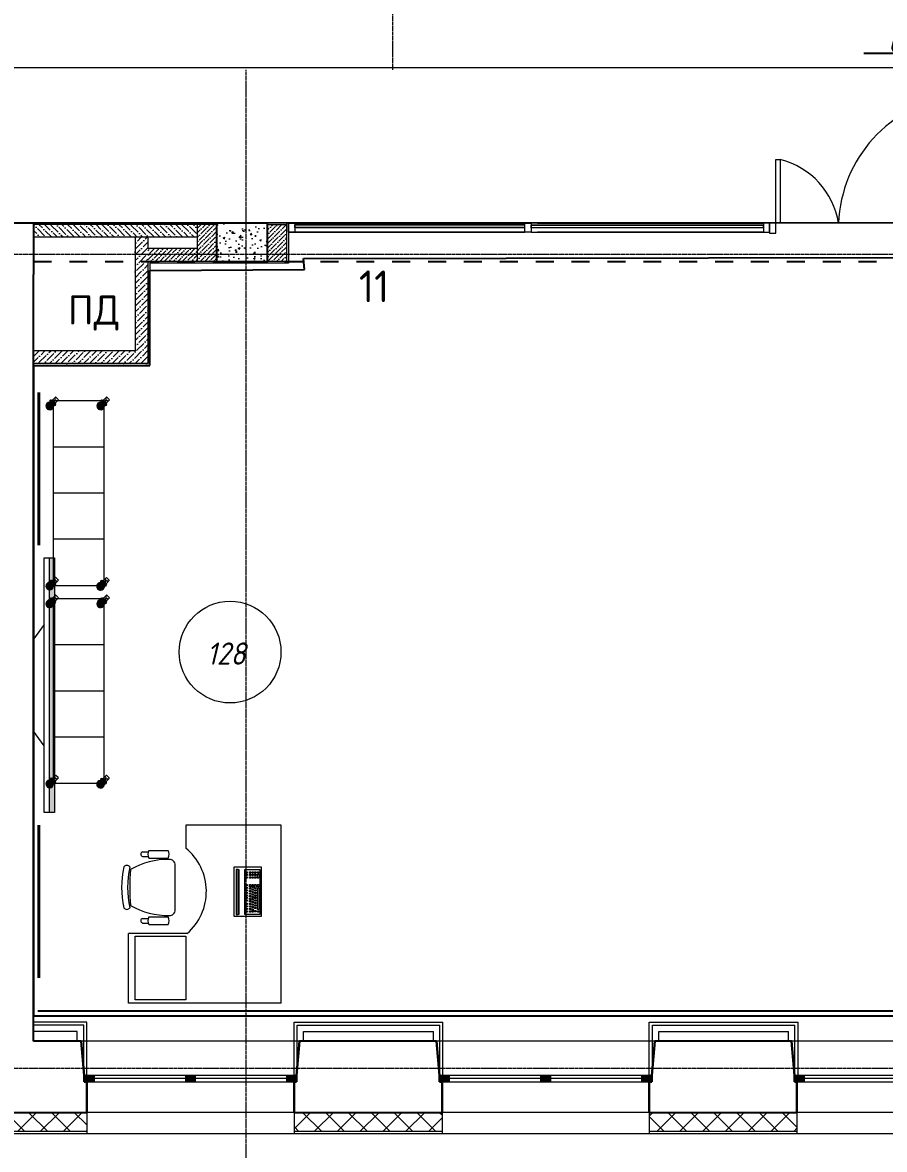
# Model space of a CAD drawing. Header units: millimetres. Extents: x -10178924 to 11692288, y -947381 to 58396.
# Drawn here: x 844068 to 850849, y -922879 to -914020 of the extents above; entities that cross this region are included whole.
import ezdxf
from ezdxf import colors
from ezdxf.entities.mleader import LeaderData, LeaderLine
from ezdxf.math import Vec2, Vec3

# ---------------------------------------------------------------- set-up
doc = ezdxf.new("R2010")
doc.units = ezdxf.units.MM
for name, pattern in [('ADSK_Штрих_ш3 п1_5', [4.5, 3, -1.5]), ('короткая штриховая', [282.222222, 141.111111, -141.111111]), ('осевая', [50.8, 31.75, -6.35, 6.35, -6.35])]:
    doc.linetypes.add(name, pattern=pattern)
for name, color, linetype, lineweight in [('0. Подпись', 194, 'Continuous', 18), ('PDF _Разрезы', 7, 'Continuous', 9), ('АР_Двери', 250, 'Continuous', 9), ('Импосты витража', 7, 'Continuous', 9), ('Отделка СТЕН', 6, 'Continuous', 13), ('Перегородки пеноблок', 40, 'Continuous', 9), ('Перегородки_ГКЛ', 20, 'Continuous', 9), ('Размеры осевые', 153, 'Continuous', 9), ('Стены.1', 7, 'Continuous', 25), ('ТХ оборудование', 7, 'Continuous', 9), ('Штрих', 7, 'Continuous', 13)]:
    doc.layers.add(name, color=color, linetype=linetype, lineweight=lineweight)
for name, color, linetype in [('_надписи канализация', 7, 'Continuous'), ('PDF _Марки помещений', 5, 'Continuous'), ('PDF _подоконники с зашивкой', 250, 'Continuous'), ('PDF _Стены краска9010', 7, 'Continuous'), ('ВК_Выноски', 7, 'Continuous'), ('ПОЛЫ', 7, 'Continuous'), ('Стены внутр.1', 7, 'Continuous')]:
    doc.layers.add(name, color=color, linetype=linetype)
doc.layers.add('PDF _Стены отделка', color=7, linetype='Continuous', true_color=0xb505c2)
doc.styles.add('GOST-2.304_Type-B', font='GOST_Common.ttf')
doc.styles.add('ISOCPEUR', font='isocpeui.ttf', dxfattribs={"width": 0.9})
doc.styles.add('PDF ISOCPEUR', font='isocpeur.ttf')
pattern_1 = [(45, (-27015.958, 127632.764), (13.258252, 48.6135912), [62.5, -12.5, 0, -12.5])]

# ---------------------------------------------------------------- blocks, each defined once
blk = doc.blocks.new('_None')
blk = doc.blocks.new('кресло специалиста')
at = {"layer": 'ТХ оборудование', "color": 252, "lineweight": 9, "true_color": 0x939598}
for p, q in [((-258.8, 279.6), (-213.2, 279.6)), ((-207.4, 291.6), (-56.3, 291.6)), ((-258.8, 242.8), (-213.1, 242.8)), ((-207.4, 231.4), (-56.3, 231.4)), ((0, -175.1), (0, 175.1)), ((-258.8, -242.8), (-213.1, -242.8)), ((-207.4, -231.4), (-56.3, -231.4)), ((-258.9, -279.6), (-213.2, -279.6)), ((-207.4, -291.6), (-56.3, -291.6))]:
    blk.add_line(p, q, dxfattribs=at)
for centre, radius, start, end in [((-250.3, 261.2), 20.2, 114.89545, 245.33537), ((-157.4, 261.5), 58.4, 148.95101, 211.04877), ((-106.3, 261.5), 58.4, 328.95097, 31.04877), ((-48.5, -403.4), 624.5, 89.87797, 119.10589), ((-45.4, 175.7), 45.4, 359.25187, 92.18664), ((325.7, 0.7), 747.5, 167.60199, 192.39777), ((-381.1, 145.4), 28.1, 34.29007, 145.70964), ((372.2, 0.7), 747.5, 167.60199, 192.39777), ((1404, 0.7), 1761.9, 175.39382, 184.65462), ((-381.1, -143.9), 28.1, 214.29147, 325.70827), ((-48.5, 403.4), 624.5, 240.90677, 270.12147), ((-45.4, -175.7), 45.4, 267.81347, 0.74787), ((-250.3, -261.2), 20.2, 114.89545, 245.33537), ((-157.4, -261.5), 58.4, 148.95098, 211.04877), ((-106.3, -261.5), 58.4, 328.95097, 31.04877)]:
    blk.add_arc(centre, radius, start, end, dxfattribs=at)
blk = doc.blocks.new('A$C01E1659C')
at = {"layer": 'ТХ оборудование', "lineweight": 9, "true_color": 0x939598}
h = blk.add_hatch(color=252, dxfattribs=at)
h.dxf.hatch_style = 1
h.paths.add_polyline_path([(-354.7, -170.2), (0, -170.2), (0, -165.7), (-354.7, -165.7)])
at = {"color": 252, "lineweight": 9, "true_color": 0x939598}
blk.add_lwpolyline([(-368.2, 12.9), (18.8, 12.9), (18.8, -206), (-368.2, -206)], close=True, dxfattribs=at)
at = {"layer": 'ТХ оборудование', "color": 252, "lineweight": 9, "true_color": 0x939598}
for p, q in [((-354.7, 0), (-354.7, -120)), ((0, 0), (-354.7, 0)), ((0, -120), (0, 0)), ((-335.3, -9.8), (-335.3, -20)), ((-325.3, -9.8), (-335.3, -9.8)), ((-335.3, -20), (-325.3, -20)), ((-335.3, -52), (-335.3, -62.2)), ((-312.1, -52), (-335.3, -52)), ((-335.3, -62.2), (-312.1, -62.2)), ((-335.3, -72.5), (-335.3, -82.7)), ((-325.3, -72.5), (-335.3, -72.5)), ((-335.3, -82.7), (-325.3, -82.7)), ((-333.6, -31.4), (-333.6, -41.7)), ((-323.7, -31.4), (-333.6, -31.4)), ((-333.6, -41.7), (-323.7, -41.7)), ((-325.3, -20), (-325.3, -9.8)), ((-325.3, -82.7), (-325.3, -72.5)), ((-323.7, -41.7), (-323.7, -31.4)), ((-315.4, -9.8), (-315.4, -20)), ((-146.2, -9.8), (-315.4, -9.8)), ((-315.4, -20), (-146.2, -20)), ((-315.4, -72.5), (-315.4, -82.7)), ((-305.4, -72.5), (-315.4, -72.5)), ((-315.4, -82.7), (-305.4, -82.7)), ((-312.1, -62.2), (-312.1, -52)), ((-308.7, -31.4), (-308.7, -41.7)), ((-298.8, -31.4), (-308.7, -31.4)), ((-308.7, -41.7), (-298.8, -41.7)), ((-305.4, -82.7), (-305.4, -72.5)), ((-302.1, -52), (-302.1, -62.2)), ((-292.2, -52), (-302.1, -52)), ((-302.1, -62.2), (-292.2, -62.2)), ((-298.8, -41.7), (-298.8, -31.4)), ((-295.5, -72.5), (-295.5, -82.7)), ((-285.5, -72.5), (-295.5, -72.5)), ((-295.5, -82.7), (-285.5, -82.7)), ((-292.2, -62.2), (-292.2, -52)), ((-288.8, -31.4), (-288.8, -41.7)), ((-278.9, -31.4), (-288.8, -31.4)), ((-288.8, -41.7), (-278.9, -41.7)), ((-285.5, -82.7), (-285.5, -72.5)), ((-282.2, -52), (-282.2, -62.2)), ((-272.3, -52), (-282.2, -52)), ((-282.2, -62.2), (-272.3, -62.2)), ((-278.9, -41.7), (-278.9, -31.4)), ((-275.6, -72.5), (-275.6, -82.7)), ((-265.6, -72.5), (-275.6, -72.5)), ((-275.6, -82.7), (-265.6, -82.7)), ((-272.3, -62.2), (-272.3, -52)), ((-268.9, -31.4), (-268.9, -41.7)), ((-259, -31.4), (-268.9, -31.4)), ((-268.9, -41.7), (-259, -41.7)), ((-265.6, -82.7), (-265.6, -72.5)), ((-262.3, -52), (-262.3, -62.2)), ((-252.4, -52), (-262.3, -52)), ((-262.3, -62.2), (-252.4, -62.2)), ((-259, -41.7), (-259, -31.4)), ((-255.7, -72.5), (-255.7, -82.7)), ((-245.7, -72.5), (-255.7, -72.5)), ((-255.7, -82.7), (-245.7, -82.7)), ((-252.4, -62.2), (-252.4, -52)), ((-249, -31.4), (-249, -41.7)), ((-239.1, -31.4), (-249, -31.4)), ((-249, -41.7), (-239.1, -41.7)), ((-245.7, -82.7), (-245.7, -72.5)), ((-242.4, -52), (-242.4, -62.2)), ((-232.5, -52), (-242.4, -52)), ((-242.4, -62.2), (-232.5, -62.2)), ((-239.1, -41.7), (-239.1, -31.4)), ((-235.8, -72.5), (-235.8, -82.7)), ((-225.8, -72.5), (-235.8, -72.5)), ((-235.8, -82.7), (-225.8, -82.7)), ((-232.5, -62.2), (-232.5, -52)), ((-229.2, -31.4), (-229.2, -41.7)), ((-219.2, -31.4), (-229.2, -31.4)), ((-229.2, -41.7), (-219.2, -41.7)), ((-225.8, -82.7), (-225.8, -72.5)), ((-222.5, -52), (-222.5, -62.2)), ((-212.6, -52), (-222.5, -52)), ((-222.5, -62.2), (-212.6, -62.2)), ((-219.2, -41.7), (-219.2, -31.4)), ((-215.9, -72.5), (-215.9, -82.7)), ((-205.9, -72.5), (-215.9, -72.5)), ((-215.9, -82.7), (-205.9, -82.7)), ((-212.6, -62.2), (-212.6, -52)), ((-209.3, -31.4), (-209.3, -41.7)), ((-199.3, -31.4), (-209.3, -31.4)), ((-209.3, -41.7), (-199.3, -41.7)), ((-205.9, -82.7), (-205.9, -72.5)), ((-202.6, -52), (-202.6, -62.2)), ((-192.7, -52), (-202.6, -52)), ((-202.6, -62.2), (-192.7, -62.2)), ((-199.3, -41.7), (-199.3, -31.4)), ((-196, -72.5), (-196, -82.7)), ((-186, -72.5), (-196, -72.5)), ((-196, -82.7), (-186, -82.7)), ((-192.7, -62.2), (-192.7, -52)), ((-189.4, -31.4), (-189.4, -41.7)), ((-179.4, -31.4), (-189.4, -31.4)), ((-189.4, -41.7), (-179.4, -41.7)), ((-186, -82.7), (-186, -72.5)), ((-182.7, -52), (-182.7, -62.2)), ((-172.8, -52), (-182.7, -52)), ((-182.7, -62.2), (-172.8, -62.2)), ((-179.4, -41.7), (-179.4, -31.4)), ((-176.1, -72.5), (-176.1, -82.7)), ((-166.1, -72.5), (-176.1, -72.5)), ((-176.1, -82.7), (-166.1, -82.7)), ((-172.8, -62.2), (-172.8, -52)), ((-169.5, -31.4), (-169.5, -41.7)), ((-159.5, -31.4), (-169.5, -31.4)), ((-169.5, -41.7), (-159.5, -41.7)), ((-166.1, -82.7), (-166.1, -72.5)), ((-162.8, -52), (-162.8, -62.2)), ((-152.9, -52), (-162.8, -52)), ((-162.8, -62.2), (-152.9, -62.2)), ((-159.5, -41.7), (-159.5, -31.4)), ((-156.2, -72.5), (-156.2, -82.7)), ((-146.2, -72.5), (-156.2, -72.5)), ((-156.2, -82.7), (-146.2, -82.7)), ((-152.9, -62.2), (-152.9, -52)), ((-149.6, -31.4), (-149.6, -41.7)), ((-119.7, -31.4), (-149.6, -31.4)), ((-149.6, -41.7), (-119.7, -41.7)), ((-146.2, -20), (-146.2, -9.8)), ((-146.2, -82.7), (-146.2, -72.5)), ((-142.9, -52), (-142.9, -62.2)), ((-119.7, -52), (-142.9, -52)), ((-142.9, -62.2), (-119.7, -62.2)), ((-136.3, -9.8), (-136.3, -20)), ((-119.7, -9.8), (-136.3, -9.8)), ((-136.3, -20), (-119.7, -20)), ((-136.3, -72.5), (-136.3, -82.7)), ((-119.7, -72.5), (-136.3, -72.5)), ((-136.3, -82.7), (-119.7, -82.7)), ((-119.7, -20), (-119.7, -9.8)), ((-119.7, -41.7), (-119.7, -31.4)), ((-119.7, -62.2), (-119.7, -52)), ((-119.7, -82.7), (-119.7, -72.5)), ((-68.4, -9.8), (-68.4, -20)), ((-38.6, -9.8), (-68.4, -9.8)), ((-68.4, -20), (-38.6, -20)), ((-68.4, -31.4), (-68.4, -41.7)), ((-58.5, -31.4), (-68.4, -31.4)), ((-68.4, -41.7), (-58.5, -41.7)), ((-68.4, -52), (-68.4, -62.2)), ((-58.5, -52), (-68.4, -52)), ((-68.4, -62.2), (-58.5, -62.2)), ((-68.4, -72.5), (-68.4, -82.7)), ((-58.5, -72.5), (-68.4, -72.5)), ((-68.4, -82.7), (-58.5, -82.7)), ((-58.5, -41.7), (-58.5, -31.4)), ((-58.5, -62.2), (-58.5, -52)), ((-58.5, -82.7), (-58.5, -72.5)), ((-48.5, -31.4), (-48.5, -41.7)), ((-38.6, -31.4), (-48.5, -31.4)), ((-48.5, -41.7), (-38.6, -41.7)), ((-48.5, -52), (-48.5, -62.2)), ((-38.6, -52), (-48.5, -52)), ((-48.5, -62.2), (-38.6, -62.2)), ((-48.5, -72.5), (-48.5, -82.7)), ((-38.6, -72.5), (-48.5, -72.5)), ((-48.5, -82.7), (-38.6, -82.7)), ((-38.6, -20), (-38.6, -9.8)), ((-38.6, -41.7), (-38.6, -31.4)), ((-38.6, -62.2), (-38.6, -52)), ((-38.6, -82.7), (-38.6, -72.5)), ((-28.6, -9.8), (-28.6, -20)), ((-18.7, -9.8), (-28.6, -9.8)), ((-28.6, -20), (-18.7, -20)), ((-28.6, -31.4), (-28.6, -41.7)), ((-18.7, -31.4), (-28.6, -31.4)), ((-28.6, -41.7), (-18.7, -41.7)), ((-28.6, -52), (-28.6, -62.2)), ((-18.7, -52), (-28.6, -52)), ((-28.6, -62.2), (-18.7, -62.2)), ((-28.6, -72.5), (-28.6, -82.7)), ((-18.7, -72.5), (-28.6, -72.5)), ((-28.6, -82.7), (-18.7, -82.7)), ((-18.7, -20), (-18.7, -9.8)), ((-18.7, -41.7), (-18.7, -31.4)), ((-18.7, -62.2), (-18.7, -52)), ((-18.7, -82.7), (-18.7, -72.5)), ((-354.7, -120), (0, -120)), ((-335.3, -101), (-335.3, -111.3)), ((-325.3, -101), (-335.3, -101)), ((-335.3, -111.3), (-325.3, -111.3)), ((-325.3, -111.3), (-325.3, -101)), ((-315.4, -101), (-315.4, -111.3)), ((-305.4, -101), (-315.4, -101)), ((-315.4, -111.3), (-305.4, -111.3)), ((-305.4, -111.3), (-305.4, -101)), ((-295.5, -101), (-295.5, -111.3)), ((-285.5, -101), (-295.5, -101)), ((-295.5, -111.3), (-285.5, -111.3)), ((-285.5, -111.3), (-285.5, -101)), ((-275.6, -101), (-275.6, -111.3)), ((-265.6, -101), (-275.6, -101)), ((-275.6, -111.3), (-265.6, -111.3)), ((-265.6, -111.3), (-265.6, -101)), ((-249, -101), (-249, -111.3)), ((-239.1, -101), (-249, -101)), ((-249, -111.3), (-239.1, -111.3)), ((-239.1, -111.3), (-239.1, -101)), ((-229.2, -101), (-229.2, -111.3)), ((-219.2, -101), (-229.2, -101)), ((-229.2, -111.3), (-219.2, -111.3)), ((-219.2, -111.3), (-219.2, -101)), ((-209.3, -101), (-209.3, -111.3)), ((-199.3, -101), (-209.3, -101)), ((-209.3, -111.3), (-199.3, -111.3)), ((-199.3, -111.3), (-199.3, -101)), ((-189.4, -101), (-189.4, -111.3)), ((-179.4, -101), (-189.4, -101)), ((-189.4, -111.3), (-179.4, -111.3)), ((-179.4, -111.3), (-179.4, -101)), ((-169.5, -101), (-169.5, -111.3)), ((-159.5, -101), (-169.5, -101)), ((-169.5, -111.3), (-159.5, -111.3)), ((-159.5, -111.3), (-159.5, -101)), ((-149.6, -101), (-149.6, -111.3)), ((-139.6, -101), (-149.6, -101)), ((-149.6, -111.3), (-139.6, -111.3)), ((-139.6, -111.3), (-139.6, -101)), ((-129.7, -101), (-129.7, -111.3)), ((-119.7, -101), (-129.7, -101)), ((-129.7, -111.3), (-119.7, -111.3)), ((-119.7, -111.3), (-119.7, -101)), ((-68.4, -101), (-68.4, -111.3)), ((-58.5, -101), (-68.4, -101)), ((-68.4, -111.3), (-58.5, -111.3)), ((-58.5, -111.3), (-58.5, -101)), ((-48.5, -101), (-48.5, -111.3)), ((-38.6, -101), (-48.5, -101)), ((-48.5, -111.3), (-38.6, -111.3)), ((-38.6, -111.3), (-38.6, -101)), ((-28.6, -101), (-28.6, -111.3)), ((-18.7, -101), (-28.6, -101)), ((-28.6, -111.3), (-18.7, -111.3)), ((-18.7, -111.3), (-18.7, -101))]:
    blk.add_line(p, q, dxfattribs=at)
for points in [[(-354.7, -170.2), (0, -170.2), (0, -165.7), (-354.7, -165.7)], [(-354.7, -170.2), (0, -170.2), (0, -187.3), (-354.7, -187.3)]]:
    blk.add_lwpolyline(points, close=True, dxfattribs=at)
blk = doc.blocks.new('A$C00f06a42')
at = {"layer": 'ТХ оборудование', "color": 252, "lineweight": 9, "true_color": 0x939598}
for p, q in [((0, 0), (-1400, 0)), ((-1400, 0), (-1400, -750)), ((0, 0), (0, -1200)), ((-1400, -750), (-1219.1, -750)), ((-547.9, -739), (-547.9, -1200)), ((0, -1200), (-547.9, -1200))]:
    blk.add_line(p, q, dxfattribs=at)
blk.add_lwpolyline([(-26.4, -1148.7), (-526.4, -1148.7), (-526.4, -748.7), (-26.4, -748.7)], close=True, dxfattribs=at)
at = {"layer": 'ТХ оборудование', "color": 252, "lineweight": 9, "ltscale": 50, "true_color": 0x939598}
blk.add_arc((-878.9, -1024.4), 437, 40.76329, 141.11011, dxfattribs=at)
blk = doc.blocks.new('A$C192C3C2E')
at = {"layer": 'ТХ оборудование', "lineweight": 9, "true_color": 0x939598}
h = blk.add_hatch(color=252, dxfattribs=at)
h.dxf.hatch_style = 1
h.paths.add_polyline_path([(1950, 0), (-50, 0), (-50, 40.5), (1950, 40.5)])
at = {"layer": 'ТХ оборудование', "color": 252, "lineweight": 9, "true_color": 0x939598}
for p, q in [((473.9, 80.9), (588.9, 163.9)), ((1311.1, 163.9), (588.9, 163.9)), ((1426.1, 80.9), (1311.1, 163.9))]:
    blk.add_line(p, q, dxfattribs=at)
for points in [[(1950, 0), (-50, 0), (-50, 80.9), (1950, 80.9)], [(1950, 0), (-50, 0), (-50, 40.5), (1950, 40.5)]]:
    blk.add_lwpolyline(points, close=True, dxfattribs=at)
blk = doc.blocks.new('A$C6ec7b9be')
at = {"layer": 'ТХ оборудование', "color": 252, "lineweight": 5, "true_color": 0x939598, "transparency": 33554687}
for p, q in [((0, 13.1), (0, 12.9)), ((0, 12.9), (0, -12.9)), ((3, 16.1), (37.5, 16.1)), ((16, 3.1), (16, 16.1)), ((16, 3.1), (84, 3.1)), ((36, 16.1), (36, 3.1)), ((37.5, 22.1), (61.4, 22.1)), ((37.5, 18.1), (37.5, 22.1)), ((63.3, 20.1), (37.5, 20.1)), ((37.5, 18.1), (37.5, 12.8)), ((37.5, 16.1), (97, 16.1)), ((37.5, 12.8), (37.5, -17.9)), ((43.8, 27.1), (50, 27.1)), ((43.8, 27.1), (43.8, 22.1)), ((45.5, 20.1), (45.5, 22.1)), ((45.5, -15.9), (45.5, 16.1)), ((46, -21.9), (46, 22.1)), ((50, 27.1), (56.3, 27.1)), ((50, 27.1), (50, 22.1)), ((54, -21.9), (54, 22.1)), ((54.5, 20.1), (54.5, 22.1)), ((54.5, -15.9), (54.5, 16.1)), ((56.3, 27.1), (56.3, 22.1)), ((64, 16.1), (64, 3.1)), ((70.3, -12.4), (70.5, 12.6)), ((70.5, 12.6), (70.3, -12.4)), ((95.5, 12.5), (70.5, 12.6)), ((71.6, 11.4), (71.5, -11.2)), ((94.2, 11.3), (71.6, 11.4)), ((84, 3.1), (84, 16.1)), ((94.1, -11.3), (94.2, 11.3)), ((95.3, -12.5), (95.5, 12.5)), ((96.5, 12.5), (95.5, 12.5)), ((96.3, -13.5), (96.5, 12.5)), ((100, 13.1), (100, -12.9)), ((97, -15.9), (3, -15.9)), ((84, -2.9), (16, -2.9)), ((16, -2.9), (16, -15.9)), ((36, -15.9), (36, -2.9)), ((37.5, -21.9), (37.5, -17.9)), ((37.5, -19.9), (63.3, -19.9)), ((61.4, -21.9), (37.5, -21.9)), ((43.5, -26.9), (43.5, -21.9)), ((50, -26.9), (43.5, -26.9)), ((45.5, -21.9), (45.5, -19.9)), ((46, -27.3), (46, -26.9)), ((46, -28.9), (46, -27.3)), ((46, -28.9), (54, -28.9)), ((50, -26.9), (50, -21.9)), ((56.5, -26.9), (50, -26.9)), ((54, -27.3), (54, -26.9)), ((54, -28.9), (54, -27.3)), ((54.5, -21.9), (54.5, -19.9)), ((56.5, -26.9), (56.5, -21.9)), ((64, -15.9), (64, -2.9)), ((95.3, -12.5), (70.3, -12.4)), ((70.3, -12.4), (95.3, -12.5)), ((85.3, -13.9), (70.3, -13.9)), ((85.3, -27.4), (70.3, -27.4)), ((71.5, -11.2), (94.1, -11.3)), ((84, -2.9), (84, -15.9)), ((85.3, -12.4), (85.3, -27.4)), ((85.3, -27.4), (86.3, -27.5)), ((86.3, -13.5), (95.3, -13.5)), ((86.3, -27.5), (86.3, -13.5)), ((95.3, -13.5), (96.3, -13.5))]:
    blk.add_line(p, q, dxfattribs=at)
for centre, radius, start, end in [((3, 13.1), 3, 90, 180), ((82.9, 0.1), 28.5, 153.7256, 270), ((82.9, 0.1), 28.5, 90, 153.7256), ((82.9, 0.1), 25, 90, 270), ((82.9, 0.1), 28, 90, 139.9948), ((61.4, 25.1), 3, 270, 310.74905), ((82.9, 0.1), 30, 90, 130.74905), ((82.9, 0.1), 15, 123.29728, 270), ((82.9, 0.1), 12, 90, 270), ((82.9, 0.1), 15, 90, 123.29728), ((82.9, 0.1), 6, 90, 270), ((82.9, 0.1), 5, 359.73997, 179.73997), ((82.9, 0.1), 5, 179.73997, 359.73997), ((82.9, 0.1), 30, 294.36429, 90), ((82.9, 0.1), 28.5, 295.75433, 90), ((82.9, 0.1), 28, 270, 90), ((82.9, 0.1), 25, 270, 90), ((82.9, 0.1), 15, 56.18266, 90), ((82.9, 0.1), 12, 270, 90), ((82.9, 0.1), 6, 270, 90), ((82.9, 0.1), 15, 25.5819, 56.18266), ((82.9, 0.1), 15, 333.89804, 25.5819), ((97, 13.1), 3, 0, 90), ((3, -12.9), 3, 180, 270), ((82.9, 0.1), 28, 220.0052, 270), ((61.4, -24.9), 3, 49.25095, 90), ((82.9, 0.1), 30, 229.25095, 270), ((82.9, 0.1), 15, 270, 333.89804), ((82.9, 0.1), 28.5, 270, 295.75433), ((82.9, 0.1), 30, 270, 294.36429), ((97, -12.9), 3, 270, 0)]:
    blk.add_arc(centre, radius, start, end, dxfattribs=at)
for points in [[(39.5, 20.1), (38.3, 21.2), (37.5, 22.1), (37.5, 22.1)], [(39.5, -19.9), (38.3, -21.1), (37.5, -21.9), (37.5, -21.9)]]:
    blk.add_rational_spline(points, [1, 0.804737854124, 0.804737854124, 1], degree=3, dxfattribs=at)
blk = doc.blocks.new('A$C0E844DE9')
at = {"layer": 'ТХ оборудование', "color": 252, "lineweight": 9, "true_color": 0x939598}
for p, q in [((28.8, 457.4), (28.8, 57.4)), ((1479.9, 457.4), (28.8, 457.4)), ((391.6, 457.4), (391.6, 57.4)), ((754.3, 457.4), (754.3, 57.4)), ((1117.1, 457.4), (1117.1, 57.4)), ((1479.9, 57.4), (1479.9, 457.4)), ((28.8, 57.4), (1479.9, 57.4))]:
    blk.add_line(p, q, dxfattribs=at)
at = {"layer": 'ТХ оборудование', "color": 252, "lineweight": 9, "ltscale": 200, "true_color": 0x939598, "rotation": 315}
for p in [(10, 489.6), (1428.7, 488.5), (10, 88.5), (1426.3, 88.5)]:
    blk.add_blockref('A$C6ec7b9be', p, dxfattribs=at)
blk = doc.blocks.new('Двустворчатое Окно 22')
at = {"layer": 'Стены.1', "linetype": 'Continuous', "lineweight": 0}
for points in [[(-835, 0), (-835, -50), (-755, -50), (-755, 0)], [(0, -50), (0, 0), (-40, 0), (-40, -50)], [(0, 0), (0, -50), (40, -50), (40, 0)], [(835, -50), (835, 0), (755, 0), (755, -50)]]:
    blk.add_hatch(color=256, dxfattribs=at).paths.add_polyline_path(points)
at = {"layer": 'Стены.1', "linetype": 'Continuous', "lineweight": 5}
for p, q in [((-858.6, 270), (858.6, 270)), ((-755, 0), (-40, 0)), ((40, 0), (755, 0)), ((-755, -25), (-40, -25)), ((-40, -50), (-755, -50)), ((40, -25), (755, -25)), ((755, -50), (40, -50)), ((-815, -290), (815, -290))]:
    blk.add_line(p, q, dxfattribs=at)
at = {"layer": 'Стены.1', "linetype": 'Continuous', "lineweight": 30}
for p, q in [((-835, 0), (-858.6, 270)), ((835, 0), (858.6, 270)), ((-835, -50), (-835, 0)), ((-835, -50), (-835, 0)), ((835, -50), (835, 0)), ((835, -50), (835, 0)), ((-815, -50), (-835, -50)), ((-815, -50), (-835, -50)), ((-815, -290), (-815, -50)), ((815, -50), (835, -50)), ((815, -50), (835, -50)), ((815, -290), (815, -50))]:
    blk.add_line(p, q, dxfattribs=at)
at = {"layer": 'Стены.1', "linetype": 'Continuous', "lineweight": 20}
for p, q in [((-835, 0), (-755, 0)), ((-755, 0), (-755, -50)), ((-40, -50), (-40, 0)), ((-40, 0), (0, 0)), ((0, 0), (40, 0)), ((40, 0), (40, -50)), ((755, -50), (755, 0)), ((755, 0), (835, 0)), ((-755, -50), (-835, -50)), ((0, -50), (-40, -50)), ((40, -50), (0, -50)), ((835, -50), (755, -50))]:
    blk.add_line(p, q, dxfattribs=at)
blk = doc.blocks.new('A$Cad086cf1')
at = {"layer": 'Отделка СТЕН', "true_color": 0x636466, "transparency": 33554687}
h = blk.add_hatch(dxfattribs=at)
h.set_pattern_fill('ANSI37', color=251, scale=40)
h.set_pattern_definition([(45, (142968.72, -47941.48), (-89.80256, 89.80256), []), (135, (142968.72, -47941.48), (-89.80256, -89.80256), [])])
h.paths.add_polyline_path([(-7386.275, -40477.364), (-7536.275, -40477.364), (-7536.275, -48446.478), (-6006.547, -48446.478), (-6006.547, -48296.478), (-7386.275, -48296.478)])
h.paths.add_polyline_path([(-3197.852, -48296.478), (-4376.547, -48296.478), (-4376.547, -48446.478), (-3197.852, -48446.478)])
h.paths.add_polyline_path([(-414.627, -48296.478), (-1567.852, -48296.478), (-1567.852, -48446.478), (-414.627, -48446.478)])
h.paths.add_polyline_path([(2382.027, -48296.478), (1215.373, -48296.478), (1215.373, -48446.478), (2382.027, -48446.478)])
h.paths.add_polyline_path([(-7386.275, -31868.119), (-151.462, -31868.119), (-151.462, -31718.119), (-7536.275, -31718.119), (-7536.275, -33241.401), (-7386.275, -33241.401)])
h.paths.add_polyline_path([(25266.729, -31249.802), (25116.721, -31249.802), (25121.326, -31717.601), (24909.646, -31718.119), (24909.646, -31868.119), (25272.81, -31867.587)])
h.paths.add_polyline_path([(23279.646, -31718.119), (22121.774, -31718.119), (22121.774, -31868.119), (23279.646, -31868.119)])
h.paths.add_polyline_path([(20491.774, -31718.119), (19316.859, -31718.119), (19316.859, -31868.119), (20491.774, -31868.119)])
h.paths.add_polyline_path([(17713.142, -29916.63), (17168.725, -29916.63), (17168.725, -30066.63), (17563.142, -30066.63), (17563.142, -31868.119), (17886.859, -31868.119), (17886.859, -31718.119), (17713.142, -31718.119)])
h.paths.add_polyline_path([(17168.725, -29916.63), (16213.142, -29916.63), (16213.142, -30066.63), (17168.725, -30066.63)])
h.paths.add_polyline_path([(14198.142, -29916.63), (13168.725, -29916.63), (13168.725, -30066.63), (14198.142, -30066.63)])
h.paths.add_polyline_path([(13168.725, -29916.63), (12691.199, -29916.63), (12691.199, -31718.119), (12503.883, -31718.119), (12503.883, -31868.119), (12841.199, -31868.119), (12841.199, -30066.63), (13168.725, -30066.63)])
h.paths.add_polyline_path([(11073.883, -31718.119), (9888.912, -31718.119), (9888.912, -31868.119), (11073.883, -31868.119)])
h.paths.add_polyline_path([(8258.912, -31718.119), (7097.756, -31718.119), (7097.756, -31868.119), (8258.912, -31868.119)])
h.paths.add_polyline_path([(5467.756, -31718.119), (4303.088, -31718.119), (4303.088, -31868.119), (5465.74, -31868.119)])
h.paths.add_polyline_path([(2673.088, -31718.119), (1478.538, -31718.119), (1478.538, -31868.119), (2673.088, -31868.119)])
h.paths.add_polyline_path([(23941.72, -48296.478), (23603.748, -48296.478), (23603.748, -48446.478), (23941.72, -48446.478)])
h.paths.add_polyline_path([(21973.748, -48296.478), (20808.789, -48296.478), (20808.789, -48446.478), (21973.748, -48446.478)])
h.paths.add_polyline_path([(19178.789, -48296.478), (18008.239, -48296.478), (18008.239, -48446.478), (19178.789, -48446.478)])
h.paths.add_polyline_path([(16378.239, -48296.478), (15216.447, -48296.478), (15216.447, -48446.478), (16378.239, -48446.478)])
h.paths.add_polyline_path([(13586.447, -48296.478), (12422.391, -48296.478), (12422.391, -48446.478), (13586.447, -48446.478)])
h.paths.add_polyline_path([(10792.391, -48296.478), (9611.009, -48296.478), (9611.009, -48446.478), (10792.391, -48446.478)])
h.paths.add_polyline_path([(7981.009, -48296.478), (6809.325, -48296.478), (6809.325, -48446.478), (7981.009, -48446.478)])
h.paths.add_polyline_path([(5179.325, -48296.478), (4012.027, -48296.478), (4012.027, -48446.478), (5179.325, -48446.478)])
at = {"layer": 'Перегородки пеноблок', "true_color": 0x636466, "transparency": 33554687}
h = blk.add_hatch(dxfattribs=at)
h.set_pattern_fill('ANSI36', color=251, scale=10, angle=90)
h.set_pattern_definition([(135, (25331.724, -121572.245), (-61.739261, 16.83798), [79.375, -15.875, 0, -15.875])])
h.paths.add_polyline_path([(11662.735, -41416.478), (11662.735, -41316.478), (10372.735, -41316.478), (10372.735, -41416.478)])
h = blk.add_hatch(dxfattribs=at)
h.set_pattern_fill('ANSI36', color=251, scale=10)
h.set_pattern_definition([(45, (-68983.03, -56631.692), (16.83798, 61.739261), [79.375, -15.875, 0, -15.875])])
h.paths.add_polyline_path([(11172.735, -42309.865), (10372.735, -42309.865), (10372.735, -42409.865), (11272.735, -42409.865), (11272.735, -41419.865), (11172.735, -41419.865)])
at = {"layer": 'ПОЛЫ', "lineweight": 0, "ltscale": 100, "true_color": 0x636466, "transparency": 33554687}
h = blk.add_hatch(dxfattribs=at)
h.set_pattern_fill('AR-CONC', color=251, scale=20)
h.set_pattern_definition([(50, (-27015.96, 127632.76), (143.45204, -12.55043), [15, -165]), (355, (-27015.96, 127632.76), (-27.75027, 150.43843), [12, -132]), (100.45144, (-27004, 127631.72), (115.70177, 137.888), [12.74804, -140.22842]), (46.1842, (-27015.96, 127672.76), (213.44827, -33.10386), [22.5, -247.5]), (96.63564, (-26998.17, 127670), (186.9324, 194.82372), [19.12207, -210.34275]), (351.18416, (-27015.96, 127672.76), (186.9324, 194.82372), [18, -198]), (21, (-26995.96, 127662.76), (119.38141, -80.52378), [15, -165]), (326, (-26995.96, 127662.76), (48.66307, 145.03001), [12, -132]), (71.451445, (-26986.01, 127656.05), (168.04448, 64.50623), [12.74804, -140.22842]), (37.5, (-27015.96, 127632.764), (2.431971, 66.578771), [0, -130.4, 0, -134, 0, -132.5]), (7.5, (-27015.96, 127632.764), (52.613907, 78.882342), [0, -76.4, 0, -127.4, 0, -50.5]), (327.5, (-27060.56, 127632.764), (106.764487, -4.510974), [0, -50, 0, -156, 0, -207]), (317.5, (-27080.56, 127632.76), (116.637234, 20.020996), [0, -65, 0, -103.6, 0, -147])])
h.paths.add_polyline_path([(12212.735, -41306.478), (11812.735, -41306.478), (11812.735, -41606.478), (12212.735, -41606.478)])
at = {"layer": 'Штрих', "lineweight": 0, "ltscale": 100, "true_color": 0x636466, "transparency": 33554687}
h = blk.add_hatch(dxfattribs=at)
h.set_pattern_fill('ANSI36', color=251, scale=200)
h.set_pattern_definition(pattern_1)
h.paths.add_polyline_path([(11812.735, -41606.478), (11812.735, -41316.478), (11662.735, -41316.478), (11662.735, -41506.478), (11272.735, -41506.478), (11272.735, -41606.478)])
h = blk.add_hatch(dxfattribs=at)
h.set_pattern_fill('ANSI36', color=251, scale=200)
h.set_pattern_definition(pattern_1)
h.paths.add_polyline_path([(12362.735, -41606.478), (12362.735, -41316.478), (12212.735, -41316.478), (12212.735, -41606.478)])
h = blk.add_hatch(dxfattribs=at)
h.set_pattern_fill('ANSI36', color=251, scale=200)
h.set_pattern_definition(pattern_1)
h.paths.add_polyline_path([(12362.735, -41606.478), (12362.735, -41316.478), (12212.735, -41316.478), (12212.735, -41606.478)])
at = {"layer": 'PDF _Марки помещений', "color": 251, "lineweight": 9, "true_color": 0x636466, "transparency": 33554687}
blk.add_circle((11919.429, -44678.261), 400.063, dxfattribs=at)
at = {"layer": 'PDF _подоконники с зашивкой', "color": 251, "lineweight": 25, "true_color": 0x636466, "transparency": 33554687}
blk.add_lwpolyline([(10372.735, -47686.478), (10372.735, -47537.139), (18272.735, -47537.139), (18272.735, -47686.478)], dxfattribs=at)
at = {"layer": 'PDF _Разрезы', "color": 251, "lineweight": 9, "true_color": 0x636466, "transparency": 33554687}
blk.add_lwpolyline([(-9446.402, -40081.399), (61916.652, -40081.399)], dxfattribs=at)
at = {"layer": 'PDF _Стены краска9010', "color": 251, "true_color": 0x636466, "transparency": 33554585}
for p, q in [((-411.206, -41306.478), (54327.929, -41287.094)), ((12496.363, -41583.145), (17510.482, -41576.471)), ((12505.548, -41670.243), (12496.363, -41583.145)), ((11287.735, -41679.004), (12505.548, -41670.243)), ((11287.735, -42424.865), (11287.735, -41679.004)), ((10372.735, -42424.865), (10372.735, -47537.139)), ((10372.735, -42424.865), (11287.735, -42424.865)), ((10372.735, -47537.139), (10372.735, -47537.139)), ((10406.707, -47498.516), (18303.486, -47498.516))]:
    blk.add_line(p, q, dxfattribs=at)
at = {"layer": 'PDF _Стены отделка', "color": 251, "linetype": 'ADSK_Штрих_ш3 п1_5', "lineweight": 40, "true_color": 0x636466, "transparency": 33554610}
for p, q in [((10415.429, -42638.387), (10415.429, -43838.387)), ((10415.429, -46038.387), (10415.429, -47238.387))]:
    blk.add_line(p, q, dxfattribs=at)
at = {"layer": 'АР_Двери', "color": 251, "true_color": 0x636466, "transparency": 33554687}
for points in [[(16212.735, -40806.478), (16247.735, -40806.478), (16247.735, -41306.478), (16212.735, -41306.478)], [(16212.735, -41306.478), (16162.735, -41306.478), (16162.735, -41383.86), (16212.735, -41383.86)]]:
    blk.add_lwpolyline(points, close=True, dxfattribs=at)
for centre, radius, start, end in [((17754.292, -41345.367), 1048.489, 97.7592382, 177.8743899), ((16097.217, -41405.079), 617.235, 9.1921532, 75.8855831)]:
    blk.add_arc(centre, radius, start, end, dxfattribs=at)
at = {"layer": 'Импосты витража', "color": 251, "true_color": 0x636466, "transparency": 33554687}
for points in [[(13331.614, -41306.478), (12377.735, -41306.478), (13331.614, -41306.478)], [(14237.335, -41306.478), (12377.735, -41306.478), (14237.335, -41306.478)], [(12377.735, -41306.478), (12377.735, -41319.178), (12377.735, -41340.345), (12377.735, -41376.837)], [(12427.735, -41306.478), (12427.735, -41319.178), (12427.735, -41340.345), (12427.735, -41376.837)], [(14237.352, -41340.327), (12427.735, -41340.345), (12427.735, -41319.178), (14237.341, -41319.16)], [(12432.735, -41340.345), (14237.352, -41340.327)], [(14338.135, -41306.478), (16114.96, -41306.478), (14288.135, -41306.478), (14288.17, -41377.935), (16114.96, -41377.935), (14338.17, -41377.935)], [(14288.153, -41341.795), (16114.96, -41340.468), (14288.153, -41341.795)], [(14237.37, -41377.935), (12377.735, -41376.837), (14237.37, -41377.935)]]:
    blk.add_lwpolyline(points, dxfattribs=at)
for points in [[(12427.735, -41376.837), (12377.735, -41376.837), (12377.735, -41306.478), (12427.735, -41306.478)], [(12432.735, -41319.178), (14237.341, -41319.16), (12432.735, -41319.178)], [(14237.37, -41377.935), (14237.335, -41306.478), (14288.135, -41306.478), (14288.135, -41319.178), (14288.135, -41340.345), (14288.17, -41377.935)], [(14288.135, -41320.652), (16114.96, -41320.647), (16114.96, -41340.468), (16114.96, -41340.468), (16114.96, -41320.647), (14288.135, -41320.652), (14288.153, -41341.795)], [(14353.527, -41320.652), (15187.342, -41320.652), (14353.527, -41320.652)], [(16114.96, -41377.935), (16162.735, -41377.935), (16162.735, -41306.478), (16114.96, -41306.478)]]:
    blk.add_lwpolyline(points, close=True, dxfattribs=at)
at = {"layer": 'Отделка СТЕН', "color": 251, "true_color": 0x636466, "transparency": 33554687}
for p, q in [((10792.391, -48296.478), (10792.391, -48466.478)), ((12422.391, -48296.478), (12422.391, -48466.478)), ((13586.447, -48296.478), (13586.447, -48466.478)), ((15216.447, -48296.478), (15216.447, -48466.478)), ((16378.239, -48296.478), (16378.239, -48466.478))]:
    blk.add_line(p, q, dxfattribs=at)
for points in [[(24743.725, -48466.478), (-7556.275, -48466.478), (-7556.275, -31698.119), (12671.199, -31698.119), (12671.199, -29896.63), (14198.142, -29896.63)], [(10792.391, -48446.478), (9611.009, -48446.478)], [(13586.447, -48446.478), (12422.391, -48446.478)], [(16378.239, -48446.478), (15216.447, -48446.478)]]:
    blk.add_lwpolyline(points, dxfattribs=at)
at = {"layer": 'Перегородки пеноблок', "color": 251, "linetype": 'Continuous', "true_color": 0x636466, "transparency": 33554687}
for p, q in [((11812.735, -41306.478), (11812.735, -41426.478)), ((12212.735, -41306.478), (12212.735, -41426.478)), ((12212.735, -41306.478), (12212.735, -41426.478)), ((12362.735, -41306.478), (12215.573, -41306.478)), ((12362.735, -41306.478), (12215.573, -41306.478)), ((12215.573, -41316.478), (12362.735, -41316.478)), ((12215.573, -41316.478), (12362.735, -41316.478)), ((12362.735, -41306.478), (12362.735, -41606.478)), ((12362.735, -41306.478), (12362.735, -41606.478)), ((11172.735, -41419.865), (11172.735, -42309.865)), ((11272.735, -41416.478), (11272.735, -41506.478)), ((12377.735, -41376.837), (12377.735, -41621.837)), ((12377.735, -41376.837), (12377.735, -41621.837)), ((11272.735, -41606.478), (11272.735, -42409.865)), ((11287.735, -41621.837), (11287.735, -42424.865))]:
    blk.add_line(p, q, dxfattribs=at)
at = {"layer": 'Перегородки пеноблок', "color": 251, "true_color": 0x636466, "transparency": 33554687}
for p, q in [((12362.735, -41426.478), (12362.735, -41416.478)), ((11172.735, -41539.865), (11172.735, -41529.865))]:
    blk.add_line(p, q, dxfattribs=at)
at = {"layer": 'Перегородки пеноблок', "color": 251, "linetype": 'Continuous', "true_color": 0x636466, "transparency": 33554687, "flags": 128}
for points in [[(12215.573, -41306.478), (10372.735, -41306.478)], [(11812.735, -41316.478), (10372.735, -41316.478)], [(11662.735, -41606.478), (11662.735, -41316.478)], [(12215.573, -41316.478), (12212.735, -41316.478)], [(12215.573, -41316.478), (12212.735, -41316.478)], [(11662.735, -41416.478), (10372.735, -41416.478)], [(11662.735, -41506.478), (11272.735, -41506.478)], [(12362.735, -41606.478), (11272.735, -41606.478)], [(12377.735, -41621.837), (11287.735, -41621.837)], [(11172.735, -42309.865), (10372.735, -42309.865)], [(11272.735, -42409.865), (10372.735, -42409.865)], [(11287.735, -42424.865), (10372.735, -42424.865)]]:
    blk.add_lwpolyline(points, dxfattribs=at)
at = {"layer": 'Перегородки_ГКЛ', "color": 251, "ltscale": 0.1, "true_color": 0x636466, "transparency": 33554687}
for p, q in [((10792.391, -47586.478), (10372.735, -47586.478)), ((10767.391, -47611.478), (10372.735, -47611.478)), ((10717.391, -47661.478), (10372.735, -47661.478)), ((10717.391, -47736.478), (10717.391, -47661.478)), ((10767.391, -47919.328), (10767.391, -47611.478)), ((10792.391, -48056.478), (10792.391, -47586.478)), ((12422.391, -47586.478), (13594.075, -47586.478)), ((12422.391, -48056.478), (12422.391, -47586.478)), ((12447.391, -47611.478), (13569.075, -47611.478)), ((12447.391, -47919.328), (12447.391, -47611.478)), ((12497.391, -47661.478), (13519.075, -47661.478)), ((12497.391, -47736.478), (12497.391, -47661.478)), ((13519.075, -47736.478), (13519.075, -47661.478)), ((13569.075, -48026.478), (13569.075, -47611.478)), ((13594.075, -48056.478), (13594.075, -47586.478)), ((15216.447, -47586.478), (16388.13, -47586.478)), ((15216.447, -48056.478), (15216.447, -47586.478)), ((15241.447, -47611.478), (16363.13, -47611.478)), ((15241.447, -47919.328), (15241.447, -47611.478)), ((15291.447, -47661.478), (16313.13, -47661.478)), ((15291.447, -47736.478), (15291.447, -47661.478)), ((16313.13, -47736.478), (16313.13, -47661.478)), ((16363.13, -48026.478), (16363.13, -47611.478)), ((16388.13, -48056.478), (16388.13, -47586.478))]:
    blk.add_line(p, q, dxfattribs=at)
at = {"layer": 'Размеры осевые', "color": 251, "linetype": 'осевая', "ltscale": 0.5, "true_color": 0x636466, "transparency": 33554687}
for p, q in [((13200, -40100), (13200, -25800)), ((12046.848, -52200), (12046.848, -40100)), ((-9750, -41550), (62308.109, -41550)), ((-9750, -47950), (62308.109, -47950))]:
    blk.add_line(p, q, dxfattribs=at)
at = {"layer": 'Стены внутр.1', "color": 251, "linetype": 'Continuous', "true_color": 0x636466, "transparency": 33554687, "flags": 128}
for points in [[(10372.735, -41306.478), (3971.577, -41306.478)], [(10372.735, -41306.478), (10372.735, -41709.865)], [(10372.735, -47736.478), (10372.735, -41709.865)]]:
    blk.add_lwpolyline(points, dxfattribs=at)
at = {"layer": 'Стены внутр.1', "color": 251, "linetype": 'короткая штриховая', "true_color": 0x636466, "transparency": 33554687, "flags": 128}
blk.add_lwpolyline([(10372.735, -41606.478), (43732.649, -41606.478)], dxfattribs=at)
at = {"layer": 'Стены.1', "color": 251, "linetype": 'Continuous', "true_color": 0x636466, "transparency": 33554687}
for p, q in [((10772.391, -48006.478), (10748.769, -47736.478)), ((12442.391, -48006.478), (12466.013, -47736.478)), ((13566.447, -48006.478), (13542.825, -47736.478)), ((15236.447, -48006.478), (15260.069, -47736.478)), ((16358.239, -48006.478), (16334.617, -47736.478)), ((10772.391, -48056.478), (10772.391, -48006.478)), ((12442.391, -48056.478), (12442.391, -48006.478)), ((13566.447, -48056.478), (13566.447, -48006.478)), ((15236.447, -48056.478), (15236.447, -48006.478)), ((16358.239, -48056.478), (16358.239, -48006.478)), ((10792.391, -48056.478), (10772.391, -48056.478)), ((10792.391, -48296.478), (10792.391, -48056.478)), ((12422.391, -48296.478), (12422.391, -48056.478)), ((12422.391, -48056.478), (12442.391, -48056.478)), ((13586.447, -48056.478), (13566.447, -48056.478)), ((13586.447, -48296.478), (13586.447, -48056.478)), ((15216.447, -48296.478), (15216.447, -48056.478)), ((15216.447, -48056.478), (15236.447, -48056.478)), ((16378.239, -48056.478), (16358.239, -48056.478)), ((16378.239, -48296.478), (16378.239, -48056.478))]:
    blk.add_line(p, q, dxfattribs=at)
at = {"layer": 'Стены.1', "color": 251, "linetype": 'Continuous', "true_color": 0x636466, "transparency": 33554687, "flags": 128}
blk.add_lwpolyline([(11812.735, -41606.478), (12212.735, -41606.478), (12212.735, -41306.478), (11812.735, -41306.478)], close=True, dxfattribs=at)
for points in [[(10748.769, -47736.478), (10372.735, -47736.478)], [(13542.825, -47736.478), (12466.013, -47736.478)], [(16334.617, -47736.478), (15260.069, -47736.478)], [(9611.009, -48296.478), (10792.391, -48296.478)], [(12422.391, -48296.478), (13586.447, -48296.478)], [(15216.447, -48296.478), (16378.239, -48296.478)]]:
    blk.add_lwpolyline(points, dxfattribs=at)
at = {"layer": 'Стены.1', "color": 251, "linetype": 'Continuous', "true_color": 0x636466, "transparency": 33554687, "xscale": -1, "zscale": 1000}
for p in [(11607.391, -48006.478), (14401.447, -48006.478), (17193.239, -48006.478)]:
    blk.add_blockref('Двустворчатое Окно 22', p, dxfattribs=at)
at = {"layer": 'ТХ оборудование', "color": 251, "true_color": 0x636466, "transparency": 33554687}
for name, p, rotation in [('A$C0E844DE9', (10470.188, -42674.259), 270), ('A$C192C3C2E', (10537.833, -45888.387), 90), ('A$C0E844DE9', (10470.188, -44229.814), 270), ('A$C00f06a42', (12320.038, -47438.387), 270)]:
    blk.add_blockref(name, p, dxfattribs=dict(at, rotation=rotation))
blk.add_blockref('кресло специалиста', (11488.038, -46528.646), dxfattribs=at)
at = {"layer": 'ТХ оборудование', "color": 251, "true_color": 0x636466, "transparency": 33554687, "xscale": -1, "rotation": 270}
blk.add_blockref('A$C01E1659C', (12154.038, -46386.387), dxfattribs=at)
at = {"layer": '0. Подпись', "color": 251, "lineweight": 5, "ltscale": 0.1, "true_color": 0x636466, "transparency": 33554687, "insert": (10642.532, -42150.65), "char_height": 229.1932, "attachment_point": 7, "style": 'PDF ISOCPEUR'}
blk.add_mtext('ПД', dxfattribs=at)
at = {"layer": 'PDF _Марки помещений', "color": 251, "lineweight": 9, "true_color": 0x636466, "transparency": 33554687, "insert": (11736.329, -44777.238), "char_height": 175, "attachment_point": 7, "style": 'ISOCPEUR'}
blk.add_mtext('128', dxfattribs=at)
at = {"layer": 'ТХ оборудование', "color": 251, "true_color": 0x636466, "transparency": 33554687, "style": 'GOST-2.304_Type-B'}
blk.add_text('11', height=250, dxfattribs=at).set_placement((12932.766, -41927.783))

msp = doc.modelspace()

# ---------------------------------------------------------------- block references
msp.add_blockref('A$Cad086cf1', (833781.5, -874290.7))

# ---------------------------------------------------------------- leaders
at = {"layer": '_надписи канализация', "lineweight": -2}
ml = msp.add_multileader_mtext('Standard', dxfattribs=at)
ml.set_content('\\A1;Приямок{\\Fisocp3|c204; }800{\\fArial|b0|i0|c204|p34;х}800х800(h)\\P{\\fArial|b0|i0|c204|p34;с\\Fisocp3|c204; }насосом дренажным {\\A0; \\H0.91667x;ГНОМ 10-10Г\\A1;\\H1.09091x; \\PN=1,1 кВт \\P (1 раб)\\Fisocp3|c204; \\fISOCPEUR|b0|i0|c204|p34;(закрыть рифленым железом)}', color=256, style='ISOCPEUR')
ml.set_leader_properties(lineweight=13)
ml.set_arrow_properties(name='NONE')
ml.build(insert=Vec2(0, 0))
ml.multileader.update_dxf_attribs({"text_left_attachment_type": 6, "text_right_attachment_type": 6, "dogleg_length": 100, "arrow_head_size": 300, "scale": 100})
ctx = ml.context
ctx.base_point, ctx.scale, ctx.char_height, ctx.arrow_head_size, ctx.landing_gap_size, ctx.plane_origin = Vec3(740434.3, -912667.1), 100, 250, 300, 0.09, Vec3(743281.2, -913662)
ctx.left_attachment, ctx.right_attachment, ctx.text_align_type = 6, 6, 1
notes = []
notes.append((ctx, [(1, (1, 1, 0), (745889.2, -912667.1), (-1, 0), 100, [(1, [(748693.9, -916333.7)], 0, [])])]))
ctx.mtext.insert, ctx.mtext.width, ctx.mtext.alignment, ctx.mtext.flow_direction = Vec3(742864.1, -912342.1), 6781.384, 2, 5
at = {"layer": 'ВК_Выноски'}
ml = msp.add_multileader_mtext('Standard', dxfattribs=at)
ml.set_content('{\\W0.9;Ст.К1-10\\P%%C50 \\P\\P }', color=7, style='ISOCPEUR')
ml.set_leader_properties(color=7, linetype='ByLayer', lineweight=-1)
ml.set_arrow_properties(name='NONE')
ml.build(insert=Vec2(0, 0))
ml.multileader.update_dxf_attribs({"text_left_attachment_type": 6, "text_right_attachment_type": 6, "dogleg_length": 0.36, "arrow_head_size": 300})
ctx = ml.context
ctx.base_point, ctx.char_height, ctx.arrow_head_size, ctx.landing_gap_size, ctx.plane_origin = Vec3(850645.9, -914263.9), 250, 300, 100, Vec3(863498.8, -939316.4)
ctx.left_attachment, ctx.right_attachment, ctx.text_align_type = 6, 6, 2
notes.append((ctx, [(1, (1, 1, 0), (852153.9, -914263.9), (-1, 0), 100.4, [(0, [(853092.4, -912572.7)], 0, [])])]))
ctx.mtext.insert, ctx.mtext.width, ctx.mtext.alignment, ctx.mtext.flow_direction = Vec3(851953.6, -914013.9), 2900.426, 3, 5
for ctx, leaders in notes:
    for number, flags, end, landing, length, lines in leaders:
        leader = LeaderData()
        leader.index, (leader.has_last_leader_line, leader.has_dogleg_vector, leader.attachment_direction) = number, flags
        leader.last_leader_point, leader.dogleg_vector, leader.dogleg_length = Vec3(end), Vec3(landing), length
        for number, points, colour, breaks in lines:
            line = LeaderLine()
            line.index, line.vertices, line.color, line.breaks = number, Vec3.list(points), colors.encode_raw_color(colour), breaks
            leader.lines.append(line)
        ctx.leaders.append(leader)

doc.saveas('drawing.dxf')
